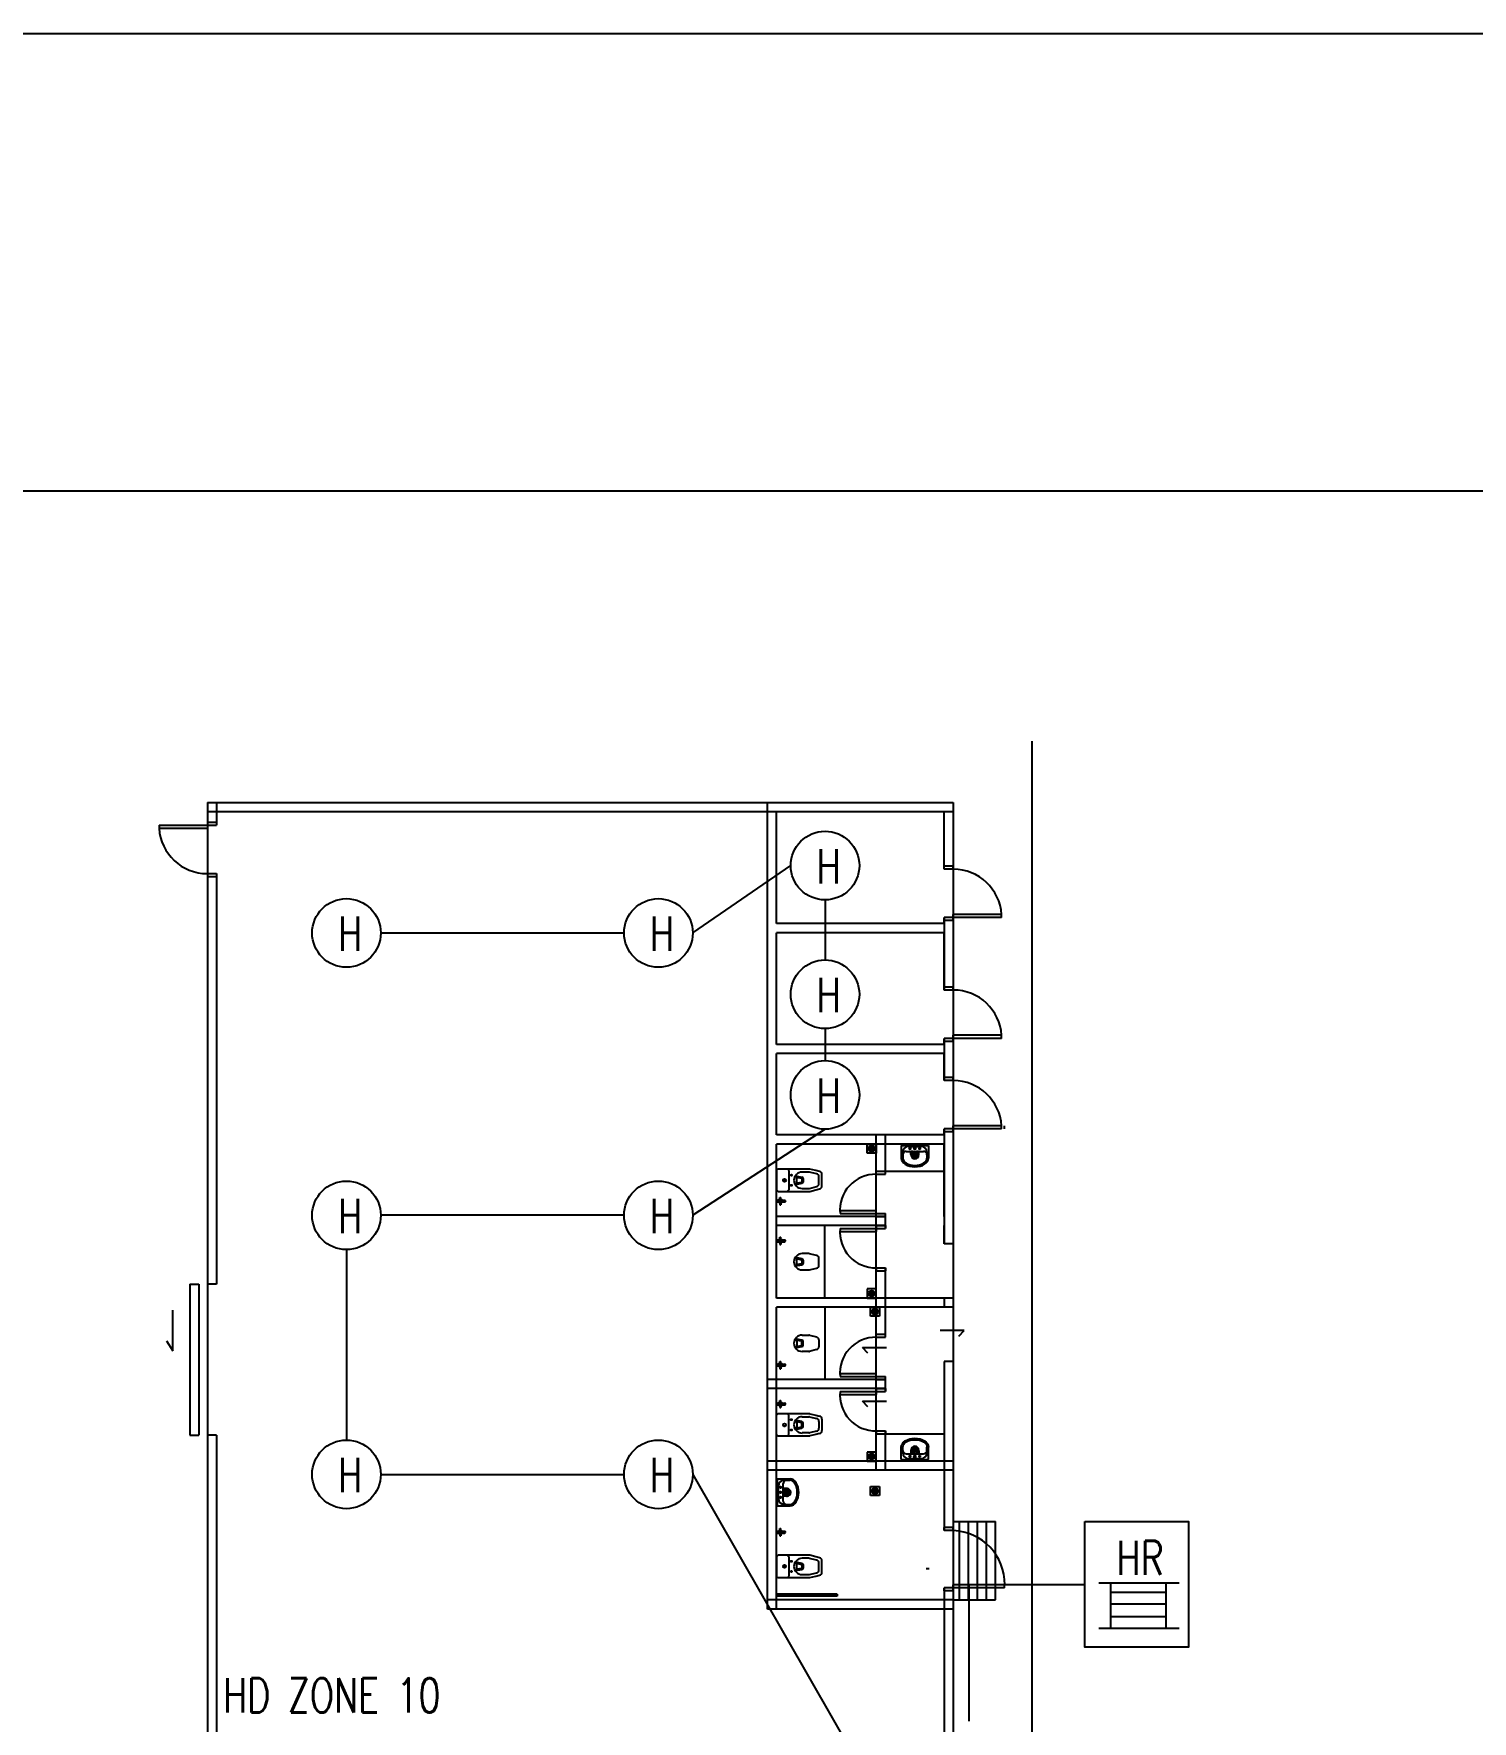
# Model space of a CAD drawing. Extents: x 134044 to 2458691, y -1196082 to 3409924.
# Drawn here: x 135094.8 to 135189.1, y 153447.7 to 153558.3 of the extents above; entities that cross this region are included whole.
import ezdxf

# ---------------------------------------------------------------- set-up
doc = ezdxf.new("R2010")
doc.units = 0
doc.layers.get('0').update_dxf_attribs({"linetype": 'CONTINUOUS'})
for name, color, linetype in [('1', 251, 'CONTINUOUS'), ('CON1', 251, 'CONTINUOUS'), ('DOOR', 251, 'CONTINUOUS'), ('DOOR1', 251, 'CONTINUOUS'), ('DOOR2', 251, 'CONTINUOUS'), ('ESCAPE_LINE', 80, 'CONTINUOUS'), ('F-_DDIM', 251, 'CONTINUOUS'), ('F-OP', 5, 'CONTINUOUS'), ('F_-LINE', 6, 'CONTINUOUS'), ('FAPOINT', 1, 'CONTINUOUS'), ('MIMIC_SIZE', 7, 'CONTINUOUS'), ('SANITARY', 4, 'CONTINUOUS'), ('Z-VIEWPORTS', 7, 'CONTINUOUS')]:
    doc.layers.add(name, color=color, linetype=linetype)
doc.styles.add('PLOT02__REVB$0$NARROW', font='SIMPLEX', dxfattribs={"width": 0.75})

msp = doc.modelspace()

# ---------------------------------------------------------------- linework, layer by layer
at = {"color": 1}
msp.add_lwpolyline([(135163.72, 153460.763), (135170.529, 153460.763), (135170.529, 153452.536), (135163.72, 153452.536)], close=True, dxfattribs=at)
at = {"color": 1, "linetype": 'BYBLOCK'}
for centre in [(135146.691, 153503.784), (135115.316, 153499.363), (135135.765, 153499.363), (135146.691, 153495.344), (135146.691, 153488.746), (135115.316, 153480.848), (135135.765, 153480.848), (135115.316, 153463.862), (135135.765, 153463.862)]:
    msp.add_circle(centre, 2.25, dxfattribs=at)
at = {"layer": '1', "color": 0, "linetype": 'BYBLOCK'}
for p, q in [((135143.519, 153481.842), (135143.641, 153481.842)), ((135143.519, 153481.842), (135143.519, 153481.722)), ((135143.519, 153481.722), (135143.641, 153481.722)), ((135143.73, 153481.912), (135143.73, 153482.019)), ((135143.73, 153482.019), (135143.79, 153482.019)), ((135143.73, 153481.652), (135143.73, 153481.545)), ((135143.73, 153481.545), (135143.79, 153481.545)), ((135143.79, 153481.912), (135143.79, 153482.019)), ((135143.79, 153481.652), (135143.79, 153481.545)), ((135143.879, 153481.842), (135144.051, 153481.842)), ((135143.879, 153481.722), (135144.051, 153481.722)), ((135144.099, 153481.795), (135144.099, 153481.769)), ((135143.519, 153479.233), (135143.641, 153479.233)), ((135143.519, 153479.112), (135143.519, 153479.233)), ((135143.519, 153479.112), (135143.641, 153479.112)), ((135143.73, 153479.302), (135143.73, 153479.409)), ((135143.73, 153479.409), (135143.79, 153479.409)), ((135143.73, 153479.042), (135143.73, 153478.935)), ((135143.73, 153478.935), (135143.79, 153478.935)), ((135143.79, 153479.302), (135143.79, 153479.409)), ((135143.79, 153479.042), (135143.79, 153478.935)), ((135143.879, 153479.233), (135144.051, 153479.233)), ((135143.879, 153479.112), (135144.051, 153479.112)), ((135144.099, 153479.159), (135144.099, 153479.185)), ((135106.196, 153476.332), (135106.196, 153466.432)), ((135103.938, 153471.962), (135103.938, 153474.619)), ((135103.515, 153472.611), (135103.938, 153471.962)), ((135143.73, 153471.158), (135143.73, 153471.265)), ((135143.73, 153471.265), (135143.79, 153471.265)), ((135143.79, 153471.158), (135143.79, 153471.265)), ((135143.519, 153471.088), (135143.641, 153471.088)), ((135143.519, 153470.968), (135143.519, 153471.088)), ((135143.519, 153470.968), (135143.641, 153470.968)), ((135143.73, 153470.898), (135143.73, 153470.791)), ((135143.73, 153470.791), (135143.79, 153470.791)), ((135143.79, 153470.898), (135143.79, 153470.791)), ((135143.879, 153471.088), (135144.051, 153471.088)), ((135143.879, 153470.968), (135144.051, 153470.968)), ((135144.099, 153471.015), (135144.099, 153471.041)), ((135143.519, 153468.535), (135143.641, 153468.535)), ((135143.519, 153468.414), (135143.519, 153468.535)), ((135143.519, 153468.414), (135143.641, 153468.414)), ((135143.73, 153468.604), (135143.73, 153468.711)), ((135143.73, 153468.711), (135143.79, 153468.711)), ((135143.73, 153468.344), (135143.73, 153468.237)), ((135143.73, 153468.237), (135143.79, 153468.237)), ((135143.79, 153468.604), (135143.79, 153468.711)), ((135143.79, 153468.344), (135143.79, 153468.237)), ((135143.879, 153468.535), (135144.051, 153468.535)), ((135143.879, 153468.414), (135144.051, 153468.414)), ((135144.099, 153468.461), (135144.099, 153468.487)), ((135143.519, 153460.129), (135143.641, 153460.129)), ((135143.519, 153460.008), (135143.519, 153460.129)), ((135143.73, 153460.199), (135143.73, 153460.306)), ((135143.73, 153460.306), (135143.79, 153460.306)), ((135143.79, 153460.199), (135143.79, 153460.306)), ((135143.879, 153460.129), (135144.051, 153460.129)), ((135143.519, 153460.008), (135143.641, 153460.008)), ((135143.73, 153459.938), (135143.73, 153459.831)), ((135143.73, 153459.831), (135143.79, 153459.831)), ((135143.79, 153459.938), (135143.79, 153459.831)), ((135143.879, 153460.008), (135144.051, 153460.008)), ((135144.099, 153460.056), (135144.099, 153460.081)), ((135147.479, 153455.995), (135143.519, 153455.995)), ((135147.479, 153455.876), (135143.519, 153455.876)), ((135147.479, 153455.995), (135147.479, 153455.876))]:
    msp.add_line(p, q, dxfattribs=at)
for centre, radius in [((135143.76, 153481.782), 0.134), ((135143.76, 153481.782), 0.0713), ((135143.76, 153479.172), 0.134), ((135143.76, 153479.172), 0.0713), ((135143.76, 153471.028), 0.134), ((135143.76, 153471.028), 0.0713), ((135143.76, 153468.474), 0.134), ((135143.76, 153468.474), 0.0713), ((135143.76, 153460.068), 0.134), ((135143.76, 153460.068), 0.0713)]:
    msp.add_circle(centre, radius, dxfattribs=at)
for centre, start, end in [((135144.051, 153481.795), 0, 90), ((135144.051, 153481.769), 270, 0.00001), ((135144.051, 153479.185), 359.99999, 90), ((135144.051, 153479.159), 270, 0), ((135144.051, 153471.041), 359.99999, 90), ((135144.051, 153471.015), 270, 0), ((135144.051, 153468.487), 359.99999, 90), ((135144.051, 153468.461), 270, 0), ((135144.051, 153460.081), 359.99999, 90), ((135144.051, 153460.056), 270, 0)]:
    msp.add_arc(centre, 0.0475, start, end, dxfattribs=at)
at = {"layer": 'CON1', "color": 0, "linetype": 'BYBLOCK'}
for p, q in [((135142.925, 153455.031), (135142.925, 153507.924)), ((135143.519, 153499.977), (135143.519, 153507.33)), ((135154.508, 153503.541), (135154.508, 153507.33)), ((135154.508, 153499.977), (135143.519, 153499.977)), ((135154.508, 153499.977), (135154.508, 153500.373)), ((135143.519, 153492.057), (135143.519, 153499.383)), ((135154.508, 153499.383), (135143.519, 153499.383)), ((135154.508, 153495.621), (135154.508, 153499.383)), ((135154.508, 153492.057), (135154.508, 153492.453)), ((135154.508, 153492.057), (135143.519, 153492.057)), ((135143.519, 153486.117), (135143.519, 153491.463)), ((135154.508, 153491.463), (135143.519, 153491.463)), ((135154.508, 153489.681), (135154.508, 153491.463)), ((135154.508, 153486.117), (135143.519, 153486.117)), ((135150.053, 153464.139), (135150.053, 153486.117)), ((135150.647, 153483.543), (135150.647, 153486.117)), ((135154.508, 153486.117), (135154.508, 153486.513)), ((135143.519, 153475.425), (135143.519, 153485.523)), ((135154.508, 153485.523), (135143.519, 153485.523)), ((135154.508, 153480.771), (135154.508, 153485.523)), ((135150.647, 153480.771), (135143.519, 153480.771)), ((135150.647, 153480.177), (135143.519, 153480.177)), ((135150.647, 153479.979), (135150.647, 153480.771)), ((135154.508, 153478.989), (135154.508, 153480.177)), ((135155.102, 153478.989), (135154.508, 153478.989)), ((135150.647, 153472.851), (135150.647, 153477.405)), ((135155.102, 153475.425), (135143.519, 153475.425)), ((135155.102, 153474.831), (135143.519, 153474.831)), ((135143.519, 153455.031), (135143.519, 153474.831)), ((135150.647, 153470.079), (135142.925, 153470.079)), ((135150.647, 153469.287), (135150.647, 153470.277)), ((135150.647, 153469.485), (135142.925, 153469.485)), ((135150.647, 153464.139), (135150.647, 153466.713)), ((135155.102, 153464.733), (135142.925, 153464.733)), ((135155.102, 153464.139), (135142.925, 153464.139)), ((135155.102, 153456.219), (135154.508, 153456.219)), ((135155.102, 153456.021), (135155.095, 153456.021)), ((135155.102, 153455.625), (135142.925, 153455.625)), ((135155.102, 153455.031), (135142.925, 153455.031))]:
    msp.add_line(p, q, dxfattribs=at)
at = {"layer": 'DOOR', "color": 0, "linetype": 'BYBLOCK'}
for p, q in [((135106.196, 153506.621), (135106.196, 153506.423)), ((135106.196, 153506.621), (135106.79, 153506.621)), ((135106.79, 153506.621), (135106.79, 153506.423)), ((135106.196, 153506.423), (135106.79, 153506.423)), ((135106.196, 153503.255), (135106.79, 153503.255)), ((135106.196, 153503.255), (135106.196, 153503.057)), ((135106.79, 153503.255), (135106.79, 153503.057)), ((135155.102, 153503.739), (135154.508, 153503.739)), ((135154.508, 153503.541), (135154.508, 153503.739)), ((135155.102, 153503.541), (135154.508, 153503.541)), ((135155.102, 153503.541), (135155.102, 153503.739)), ((135106.196, 153503.057), (135106.79, 153503.057)), ((135154.508, 153500.175), (135154.508, 153500.373)), ((135155.102, 153500.373), (135154.508, 153500.373)), ((135155.102, 153500.175), (135154.508, 153500.175)), ((135155.102, 153500.175), (135155.102, 153500.373)), ((135155.102, 153495.819), (135154.508, 153495.819)), ((135154.508, 153495.621), (135154.508, 153495.819)), ((135155.102, 153495.621), (135154.508, 153495.621)), ((135155.102, 153495.621), (135155.102, 153495.819)), ((135154.508, 153492.255), (135154.508, 153492.453)), ((135155.102, 153492.453), (135154.508, 153492.453)), ((135155.102, 153492.255), (135154.508, 153492.255)), ((135155.102, 153492.255), (135155.102, 153492.453)), ((135155.102, 153489.879), (135154.508, 153489.879)), ((135154.508, 153489.681), (135154.508, 153489.879)), ((135155.102, 153489.681), (135154.508, 153489.681)), ((135155.102, 153489.681), (135155.102, 153489.879)), ((135154.508, 153486.315), (135154.508, 153486.513)), ((135155.102, 153486.513), (135154.508, 153486.513)), ((135155.102, 153486.315), (135154.508, 153486.315)), ((135155.102, 153486.315), (135155.102, 153486.513)), ((135150.053, 153483.741), (135150.647, 153483.741)), ((135150.053, 153483.543), (135150.053, 153483.741)), ((135150.053, 153483.543), (135150.647, 153483.543)), ((135150.647, 153483.543), (135150.647, 153483.741)), ((135150.053, 153480.771), (135150.053, 153480.969)), ((135150.053, 153480.969), (135150.647, 153480.969)), ((135150.053, 153480.771), (135150.647, 153480.771)), ((135150.053, 153480.177), (135150.053, 153479.979)), ((135150.053, 153480.177), (135150.647, 153480.177)), ((135150.647, 153480.771), (135150.647, 153480.969)), ((135150.647, 153480.177), (135150.647, 153479.979)), ((135150.053, 153479.979), (135150.647, 153479.979)), ((135150.053, 153477.405), (135150.647, 153477.405)), ((135150.053, 153477.405), (135150.053, 153477.207)), ((135150.053, 153477.207), (135150.647, 153477.207)), ((135150.647, 153477.405), (135150.647, 153477.207)), ((135150.053, 153473.049), (135150.647, 153473.049)), ((135150.053, 153472.851), (135150.053, 153473.049)), ((135150.053, 153472.851), (135150.647, 153472.851)), ((135150.647, 153472.851), (135150.647, 153473.049)), ((135150.053, 153470.079), (135150.053, 153470.277)), ((135150.053, 153470.277), (135150.647, 153470.277)), ((135150.053, 153470.079), (135150.647, 153470.079)), ((135150.647, 153470.079), (135150.647, 153470.277)), ((135150.053, 153469.485), (135150.053, 153469.287)), ((135150.053, 153469.485), (135150.647, 153469.485)), ((135150.053, 153469.287), (135150.647, 153469.287)), ((135150.647, 153469.485), (135150.647, 153469.287)), ((135150.053, 153466.713), (135150.647, 153466.713)), ((135150.053, 153466.713), (135150.053, 153466.515)), ((135150.053, 153466.515), (135150.647, 153466.515)), ((135150.647, 153466.713), (135150.647, 153466.515)), ((135155.102, 153460.377), (135154.508, 153460.377)), ((135154.508, 153460.179), (135154.508, 153460.377)), ((135155.102, 153460.377), (135154.508, 153460.377)), ((135155.102, 153460.179), (135154.508, 153460.179)), ((135155.102, 153460.179), (135155.102, 153460.377)), ((135154.508, 153456.219), (135154.508, 153456.417)), ((135155.102, 153456.417), (135154.508, 153456.417)), ((135155.102, 153456.219), (135154.508, 153456.219)), ((135155.102, 153456.219), (135155.102, 153456.417))]:
    msp.add_line(p, q, dxfattribs=at)
at = {"layer": 'DOOR1', "color": 0, "linetype": 'BYBLOCK'}
for p, q in [((135103.028, 153506.423), (135106.196, 153506.423)), ((135103.028, 153506.423), (135103.028, 153506.225)), ((135103.028, 153506.225), (135106.196, 153506.225)), ((135106.196, 153506.423), (135106.196, 153506.225)), ((135158.27, 153500.571), (135155.102, 153500.571)), ((135155.102, 153500.373), (135155.102, 153500.571)), ((135158.27, 153500.373), (135155.102, 153500.373)), ((135158.27, 153500.373), (135158.27, 153500.571)), ((135158.27, 153492.651), (135155.102, 153492.651)), ((135155.102, 153492.453), (135155.102, 153492.651)), ((135158.27, 153492.453), (135155.102, 153492.453)), ((135158.27, 153492.453), (135158.27, 153492.651)), ((135158.27, 153486.711), (135155.102, 153486.711)), ((135155.102, 153486.513), (135155.102, 153486.711)), ((135158.27, 153486.513), (135158.27, 153486.711)), ((135158.468, 153486.513), (135158.468, 153486.711)), ((135158.27, 153486.513), (135155.102, 153486.513)), ((135147.666, 153481.167), (135150.053, 153481.167)), ((135150.053, 153480.969), (135150.053, 153481.167)), ((135147.677, 153480.969), (135150.053, 153480.969)), ((135147.666, 153479.781), (135150.053, 153479.781)), ((135147.677, 153479.979), (135150.053, 153479.979)), ((135150.053, 153479.979), (135150.053, 153479.781)), ((135147.666, 153470.475), (135150.053, 153470.475)), ((135147.677, 153470.277), (135150.053, 153470.277)), ((135150.053, 153470.277), (135150.053, 153470.475)), ((135147.666, 153469.089), (135150.053, 153469.089)), ((135147.677, 153469.287), (135150.053, 153469.287)), ((135150.053, 153469.287), (135150.053, 153469.089)), ((135158.468, 153456.615), (135155.102, 153456.615)), ((135155.102, 153456.417), (135155.102, 153456.615)), ((135158.468, 153456.417), (135155.102, 153456.417)), ((135158.468, 153456.417), (135158.468, 153456.615))]:
    msp.add_line(p, q, dxfattribs=at)
at = {"layer": 'DOOR2', "color": 0, "linetype": 'BYBLOCK'}
for p, q in [((135155.102, 153460.773), (135157.874, 153460.773)), ((135155.498, 153455.625), (135155.498, 153460.773)), ((135156.092, 153455.625), (135156.092, 153460.773)), ((135156.686, 153455.625), (135156.686, 153460.773)), ((135157.28, 153455.625), (135157.28, 153460.773)), ((135157.874, 153455.625), (135157.874, 153460.773)), ((135153.518, 153457.662), (135153.32, 153457.662)), ((135155.102, 153455.625), (135157.874, 153455.625))]:
    msp.add_line(p, q, dxfattribs=at)
for centre, radius, start, end in [((135106.196, 153506.423), 3.168, 183.58332, 270), ((135155.102, 153500.373), 3.168, 3.58332, 90), ((135155.102, 153492.453), 3.168, 3.58332, 90), ((135155.102, 153486.513), 3.168, 3.58332, 90), ((135150.009, 153481.201), 2.343, 88.90699, 185.67423), ((135150.009, 153479.747), 2.343, 174.32577, 271.09301), ((135150.009, 153470.509), 2.343, 88.90699, 185.67423), ((135150.009, 153469.055), 2.343, 174.32577, 271.09301), ((135154.954, 153456.667), 3.515, 359.15327, 87.57358)]:
    msp.add_arc(centre, radius, start, end, dxfattribs=at)
at = {"layer": 'ESCAPE_LINE', "color": 0}
msp.add_lwpolyline([(134608.229, 153168.329), (135368.229, 153168.329), (135368.229, 153528.329), (134608.229, 153528.329)], close=True, dxfattribs=at)
at = {"layer": 'F-_DDIM', "color": 0, "linetype": 'BYBLOCK'}
for p, q in [((135155.813, 153473.301), (135154.233, 153473.301)), ((135155.465, 153472.933), (135155.813, 153473.301)), ((135149.497, 153471.816), (135149.149, 153472.185)), ((135149.149, 153472.185), (135150.729, 153472.185)), ((135149.497, 153468.284), (135149.149, 153468.652)), ((135149.149, 153468.652), (135150.729, 153468.652))]:
    msp.add_line(p, q, dxfattribs=at)
at = {"layer": 'F-OP', "color": 0, "linetype": 'BYBLOCK'}
for p, q in [((135160.25, 153511.942), (135160.25, 153382.152)), ((135150.647, 153483.741), (135154.508, 153483.741)), ((135146.687, 153475.425), (135146.687, 153480.177)), ((135105.042, 153476.332), (135105.636, 153476.332)), ((135105.042, 153476.332), (135105.042, 153466.432)), ((135105.636, 153476.332), (135105.636, 153466.432)), ((135146.687, 153474.831), (135146.687, 153470.079)), ((135105.042, 153466.432), (135105.636, 153466.432)), ((135150.647, 153466.515), (135154.508, 153466.515))]:
    msp.add_line(p, q, dxfattribs=at)
at = {"layer": 'F_-LINE', "color": 0, "linetype": 'BYBLOCK'}
for p, q in [((135106.196, 153507.924), (135106.196, 153476.332)), ((135106.196, 153507.924), (135155.102, 153507.924)), ((135106.79, 153507.924), (135106.79, 153506.423)), ((135155.102, 153507.924), (135155.102, 153429.335)), ((135106.196, 153507.33), (135155.102, 153507.33)), ((135106.79, 153503.255), (135106.79, 153476.332)), ((135154.508, 153500.373), (135154.508, 153495.621)), ((135154.508, 153492.453), (135154.508, 153489.681)), ((135154.508, 153486.513), (135154.508, 153478.989)), ((135106.79, 153476.332), (135106.196, 153476.332)), ((135154.508, 153475.425), (135154.508, 153474.831)), ((135155.102, 153471.267), (135154.508, 153471.267)), ((135154.508, 153471.267), (135154.508, 153460.179)), ((135106.196, 153466.49), (135106.196, 153429.393)), ((135106.79, 153466.432), (135106.196, 153466.432)), ((135106.79, 153466.432), (135106.79, 153439.509)), ((135154.508, 153456.417), (135154.508, 153439.707))]:
    msp.add_line(p, q, dxfattribs=at)
at = {"layer": 'FAPOINT', "color": 1, "linetype": 'BYBLOCK'}
for p, q in [((135164.648, 153456.742, 16734.629), (135169.907, 153456.742, 16734.629)), ((135165.431, 153453.771, 16734.629), (135165.431, 153456.742, 16734.629)), ((135165.431, 153456.132, 16734.629), (135169.056, 153456.132, 16734.629)), ((135169.056, 153453.771, 16734.629), (135169.056, 153456.742, 16734.629)), ((135165.431, 153455.366, 16734.629), (135169.056, 153455.366, 16734.629)), ((135164.648, 153453.771, 16734.629), (135169.907, 153453.771, 16734.629)), ((135165.431, 153454.538, 16734.629), (135169.056, 153454.538, 16734.629))]:
    msp.add_line(p, q, dxfattribs=at)
at = {"layer": 'MIMIC_SIZE', "color": 1}
for p, q in [((135138.015, 153499.363), (135144.441, 153503.784)), ((135146.691, 153501.534), (135146.691, 153497.594)), ((135117.566, 153499.363), (135133.515, 153499.363)), ((135146.691, 153493.094), (135146.691, 153490.996)), ((135146.691, 153486.496), (135138.015, 153480.848)), ((135133.515, 153480.848), (135117.566, 153480.848)), ((135115.316, 153478.598), (135115.316, 153466.112)), ((135117.566, 153463.862), (135133.515, 153463.862)), ((135138.015, 153463.862), (135149.571, 153443.705)), ((135156.151, 153447.672), (135156.151, 153456.649)), ((135156.151, 153456.649), (135163.72, 153456.649))]:
    msp.add_line(p, q, dxfattribs=at)
at = {"layer": 'SANITARY', "color": 0, "linetype": 'BYBLOCK'}
for p, q in [((135149.459, 153484.929), (135149.459, 153485.523)), ((135149.459, 153485.523), (135150.053, 153485.523)), ((135150.053, 153484.929), (135149.459, 153484.929)), ((135149.614, 153485.32), (135149.614, 153485.226)), ((135149.614, 153485.133), (135149.614, 153485.226)), ((135149.645, 153485.32), (135149.645, 153485.226)), ((135149.645, 153485.133), (135149.645, 153485.226)), ((135149.677, 153485.371), (135149.677, 153485.226)), ((135149.677, 153485.081), (135149.677, 153485.226)), ((135149.709, 153485.371), (135149.709, 153485.226)), ((135149.709, 153485.081), (135149.709, 153485.226)), ((135149.74, 153485.384), (135149.74, 153485.226)), ((135149.74, 153485.069), (135149.74, 153485.226)), ((135149.772, 153485.384), (135149.772, 153485.226)), ((135149.772, 153485.069), (135149.772, 153485.226)), ((135149.804, 153485.371), (135149.804, 153485.226)), ((135149.804, 153485.081), (135149.804, 153485.226)), ((135149.836, 153485.371), (135149.836, 153485.226)), ((135149.836, 153485.081), (135149.836, 153485.226)), ((135149.867, 153485.32), (135149.867, 153485.226)), ((135149.867, 153485.133), (135149.867, 153485.226)), ((135149.899, 153485.32), (135149.899, 153485.226)), ((135149.899, 153485.133), (135149.899, 153485.226)), ((135150.053, 153485.523), (135150.053, 153484.929)), ((135151.693, 153485.424), (135153.467, 153485.424)), ((135151.693, 153485.424), (135151.693, 153484.6)), ((135151.788, 153484.981), (135151.788, 153484.6)), ((135152.01, 153485.044), (135153.15, 153485.044)), ((135152.168, 153485.361), (135152.992, 153485.361)), ((135152.324, 153484.841), (135152.324, 153485.028)), ((135152.466, 153485.028), (135152.332, 153485.028)), ((135152.332, 153484.802), (135152.332, 153485.028)), ((135152.422, 153484.802), (135152.422, 153485.028)), ((135152.453, 153484.802), (135152.453, 153485.028)), ((135152.466, 153484.873), (135152.466, 153485.028)), ((135152.694, 153484.873), (135152.694, 153485.028)), ((135152.829, 153485.028), (135152.694, 153485.028)), ((135152.707, 153484.802), (135152.707, 153485.028)), ((135152.739, 153484.802), (135152.739, 153485.028)), ((135152.829, 153484.802), (135152.829, 153485.028)), ((135152.829, 153485.028), (135152.837, 153485.028)), ((135152.837, 153484.841), (135152.837, 153485.028)), ((135153.372, 153484.981), (135153.372, 153484.6)), ((135153.467, 153485.424), (135153.467, 153484.6)), ((135143.519, 153483.781), (135143.519, 153482.514)), ((135145.666, 153483.88), (135143.618, 153483.88)), ((135144.311, 153483.781), (135144.311, 153482.514)), ((135144.542, 153483.484), (135144.423, 153483.484)), ((135144.483, 153483.543), (135144.483, 153483.424)), ((135144.852, 153483.322), (135144.712, 153483.39)), ((135144.712, 153483.39), (135145.157, 153483.303)), ((135144.744, 153483.444), (135145.168, 153483.361)), ((135144.79, 153483.354), (135145.153, 153483.283)), ((135145.63, 153483.682), (135145.189, 153483.682)), ((135146.14, 153483.563), (135145.677, 153483.676)), ((135146.083, 153483.781), (135145.689, 153483.877)), ((135146.338, 153483.719), (135146.083, 153483.781)), ((135146.291, 153482.924), (135146.291, 153483.371)), ((135146.489, 153482.768), (135146.489, 153483.526)), ((135143.618, 153482.415), (135145.666, 153482.415)), ((135144.542, 153482.811), (135144.423, 153482.811)), ((135144.483, 153482.751), (135144.483, 153482.87)), ((135144.654, 153483.147), (135144.654, 153483.147)), ((135145.157, 153482.992), (135144.712, 153482.904)), ((135144.712, 153482.904), (135144.852, 153482.972)), ((135145.168, 153482.933), (135144.744, 153482.85)), ((135145.153, 153483.011), (135144.782, 153482.938)), ((135144.852, 153482.972), (135144.852, 153483.322)), ((135145.164, 153483.276), (135145.226, 153483.327)), ((135145.164, 153483.018), (135145.226, 153482.968)), ((135145.169, 153483.264), (135145.169, 153483.031)), ((135145.189, 153483.264), (135145.189, 153483.031)), ((135145.189, 153482.613), (135145.63, 153482.613)), ((135145.248, 153483.264), (135145.248, 153483.031)), ((135145.677, 153482.618), (135146.14, 153482.731)), ((135145.689, 153482.417), (135146.083, 153482.514)), ((135146.083, 153482.514), (135146.338, 153482.576)), ((135144.852, 153477.976), (135144.712, 153478.044)), ((135144.712, 153478.044), (135145.157, 153477.957)), ((135144.744, 153478.098), (135145.168, 153478.015)), ((135144.79, 153478.008), (135145.153, 153477.937)), ((135144.852, 153477.626), (135144.852, 153477.976)), ((135145.164, 153477.93), (135145.226, 153477.981)), ((135145.169, 153477.918), (135145.169, 153477.685)), ((135145.63, 153478.336), (135145.189, 153478.336)), ((135145.189, 153477.918), (135145.189, 153477.685)), ((135145.248, 153477.918), (135145.248, 153477.685)), ((135146.14, 153478.217), (135145.677, 153478.33)), ((135146.291, 153477.578), (135146.291, 153478.025)), ((135144.654, 153477.801), (135144.654, 153477.801)), ((135145.157, 153477.646), (135144.712, 153477.558)), ((135144.712, 153477.558), (135144.852, 153477.626)), ((135145.168, 153477.587), (135144.744, 153477.504)), ((135145.153, 153477.665), (135144.782, 153477.592)), ((135145.164, 153477.672), (135145.226, 153477.622)), ((135145.189, 153477.267), (135145.63, 153477.267)), ((135145.677, 153477.272), (135146.14, 153477.385)), ((135149.459, 153476.019), (135149.459, 153475.425)), ((135150.053, 153476.019), (135149.459, 153476.019)), ((135149.614, 153475.816), (135149.614, 153475.722)), ((135149.614, 153475.629), (135149.614, 153475.722)), ((135149.645, 153475.816), (135149.645, 153475.722)), ((135149.645, 153475.629), (135149.645, 153475.722)), ((135149.677, 153475.867), (135149.677, 153475.722)), ((135149.677, 153475.577), (135149.677, 153475.722)), ((135149.709, 153475.867), (135149.709, 153475.722)), ((135149.709, 153475.577), (135149.709, 153475.722)), ((135149.74, 153475.88), (135149.74, 153475.722)), ((135149.74, 153475.565), (135149.74, 153475.722)), ((135149.772, 153475.88), (135149.772, 153475.722)), ((135149.772, 153475.565), (135149.772, 153475.722)), ((135149.804, 153475.867), (135149.804, 153475.722)), ((135149.804, 153475.577), (135149.804, 153475.722)), ((135149.836, 153475.867), (135149.836, 153475.722)), ((135149.836, 153475.577), (135149.836, 153475.722)), ((135149.867, 153475.816), (135149.867, 153475.722)), ((135149.867, 153475.629), (135149.867, 153475.722)), ((135149.899, 153475.816), (135149.899, 153475.722)), ((135149.899, 153475.629), (135149.899, 153475.722)), ((135150.053, 153475.425), (135150.053, 153476.019)), ((135149.459, 153475.425), (135150.053, 153475.425)), ((135149.672, 153474.237), (135149.672, 153474.831)), ((135149.672, 153474.831), (135150.266, 153474.831)), ((135149.826, 153474.628), (135149.826, 153474.534)), ((135149.826, 153474.441), (135149.826, 153474.534)), ((135149.858, 153474.628), (135149.858, 153474.534)), ((135149.858, 153474.441), (135149.858, 153474.534)), ((135149.89, 153474.679), (135149.89, 153474.534)), ((135149.89, 153474.389), (135149.89, 153474.534)), ((135149.921, 153474.679), (135149.921, 153474.534)), ((135149.921, 153474.389), (135149.921, 153474.534)), ((135149.953, 153474.692), (135149.953, 153474.534)), ((135149.953, 153474.377), (135149.953, 153474.534)), ((135149.985, 153474.692), (135149.985, 153474.534)), ((135149.985, 153474.377), (135149.985, 153474.534)), ((135150.016, 153474.679), (135150.016, 153474.534)), ((135150.016, 153474.389), (135150.016, 153474.534)), ((135150.048, 153474.679), (135150.048, 153474.534)), ((135150.048, 153474.389), (135150.048, 153474.534)), ((135150.08, 153474.628), (135150.08, 153474.534)), ((135150.08, 153474.441), (135150.08, 153474.534)), ((135150.111, 153474.628), (135150.111, 153474.534)), ((135150.111, 153474.441), (135150.111, 153474.534)), ((135150.266, 153474.831), (135150.266, 153474.237)), ((135150.266, 153474.237), (135149.672, 153474.237)), ((135144.654, 153472.455), (135144.654, 153472.455)), ((135144.712, 153472.698), (135144.852, 153472.63)), ((135145.157, 153472.611), (135144.712, 153472.698)), ((135144.712, 153472.212), (135145.157, 153472.3)), ((135144.852, 153472.28), (135144.712, 153472.212)), ((135145.168, 153472.669), (135144.744, 153472.752)), ((135145.153, 153472.591), (135144.782, 153472.664)), ((135144.79, 153472.248), (135145.153, 153472.319)), ((135144.852, 153472.63), (135144.852, 153472.28)), ((135145.164, 153472.584), (135145.226, 153472.635)), ((135145.164, 153472.326), (135145.226, 153472.276)), ((135145.169, 153472.339), (135145.169, 153472.572)), ((135145.189, 153472.99), (135145.63, 153472.99)), ((135145.189, 153472.339), (135145.189, 153472.572)), ((135145.248, 153472.339), (135145.248, 153472.572)), ((135145.677, 153472.984), (135146.14, 153472.871)), ((135146.291, 153472.679), (135146.291, 153472.232)), ((135144.744, 153472.158), (135145.168, 153472.241)), ((135145.63, 153471.921), (135145.189, 153471.921)), ((135146.14, 153472.039), (135145.677, 153471.926)), ((135143.519, 153466.476), (135143.519, 153467.743)), ((135143.618, 153467.842), (135145.666, 153467.842)), ((135144.311, 153466.476), (135144.311, 153467.743)), ((135144.542, 153467.446), (135144.423, 153467.446)), ((135144.542, 153466.773), (135144.423, 153466.773)), ((135144.483, 153467.505), (135144.483, 153467.386)), ((135144.483, 153466.713), (135144.483, 153466.832)), ((135144.654, 153467.109), (135144.654, 153467.109)), ((135144.712, 153467.352), (135144.852, 153467.284)), ((135145.157, 153467.265), (135144.712, 153467.352)), ((135144.712, 153466.866), (135145.157, 153466.954)), ((135144.852, 153466.934), (135144.712, 153466.866)), ((135145.168, 153467.323), (135144.744, 153467.406)), ((135144.744, 153466.812), (135145.168, 153466.895)), ((135145.153, 153467.245), (135144.782, 153467.318)), ((135144.79, 153466.902), (135145.153, 153466.973)), ((135144.852, 153467.284), (135144.852, 153466.934)), ((135145.164, 153467.238), (135145.226, 153467.289)), ((135145.164, 153466.98), (135145.226, 153466.93)), ((135145.169, 153466.993), (135145.169, 153467.226)), ((135145.189, 153467.644), (135145.63, 153467.644)), ((135145.189, 153466.993), (135145.189, 153467.226)), ((135145.248, 153466.993), (135145.248, 153467.226)), ((135145.677, 153467.638), (135146.14, 153467.525)), ((135145.689, 153467.839), (135146.083, 153467.743)), ((135146.083, 153467.743), (135146.338, 153467.681)), ((135146.291, 153467.333), (135146.291, 153466.886)), ((135146.489, 153467.488), (135146.489, 153466.73)), ((135145.666, 153466.377), (135143.618, 153466.377)), ((135145.63, 153466.575), (135145.189, 153466.575)), ((135146.14, 153466.693), (135145.677, 153466.58)), ((135146.083, 153466.476), (135145.689, 153466.379)), ((135146.338, 153466.538), (135146.083, 153466.476)), ((135151.693, 153464.832), (135151.693, 153465.656)), ((135151.788, 153465.276), (135151.788, 153465.656)), ((135153.372, 153465.276), (135153.372, 153465.656)), ((135153.467, 153464.832), (135153.467, 153465.656)), ((135149.459, 153465.327), (135149.459, 153464.733)), ((135150.053, 153465.327), (135149.459, 153465.327)), ((135149.459, 153464.733), (135150.053, 153464.733)), ((135149.614, 153465.124), (135149.614, 153465.03)), ((135149.614, 153464.937), (135149.614, 153465.03)), ((135149.645, 153465.124), (135149.645, 153465.03)), ((135149.645, 153464.937), (135149.645, 153465.03)), ((135149.677, 153465.175), (135149.677, 153465.03)), ((135149.677, 153464.885), (135149.677, 153465.03)), ((135149.709, 153465.175), (135149.709, 153465.03)), ((135149.709, 153464.885), (135149.709, 153465.03)), ((135149.74, 153465.188), (135149.74, 153465.03)), ((135149.74, 153464.873), (135149.74, 153465.03)), ((135149.772, 153465.188), (135149.772, 153465.03)), ((135149.772, 153464.873), (135149.772, 153465.03)), ((135149.804, 153465.175), (135149.804, 153465.03)), ((135149.804, 153464.885), (135149.804, 153465.03)), ((135149.836, 153465.175), (135149.836, 153465.03)), ((135149.836, 153464.885), (135149.836, 153465.03)), ((135149.867, 153465.124), (135149.867, 153465.03)), ((135149.867, 153464.937), (135149.867, 153465.03)), ((135149.899, 153465.124), (135149.899, 153465.03)), ((135149.899, 153464.937), (135149.899, 153465.03)), ((135150.053, 153464.733), (135150.053, 153465.327)), ((135151.693, 153464.832), (135153.467, 153464.832)), ((135152.01, 153465.212), (135153.15, 153465.212)), ((135152.168, 153464.895), (135152.992, 153464.895)), ((135152.324, 153465.415), (135152.324, 153465.228)), ((135152.332, 153465.455), (135152.332, 153465.228)), ((135152.466, 153465.228), (135152.332, 153465.228)), ((135152.422, 153465.455), (135152.422, 153465.228)), ((135152.453, 153465.455), (135152.453, 153465.228)), ((135152.466, 153465.383), (135152.466, 153465.228)), ((135152.694, 153465.383), (135152.694, 153465.228)), ((135152.829, 153465.228), (135152.694, 153465.228)), ((135152.707, 153465.455), (135152.707, 153465.228)), ((135152.739, 153465.455), (135152.739, 153465.228)), ((135152.829, 153465.455), (135152.829, 153465.228)), ((135152.829, 153465.228), (135152.837, 153465.228)), ((135152.837, 153465.415), (135152.837, 153465.228)), ((135143.572, 153461.795), (135143.572, 153463.569)), ((135143.572, 153463.569), (135144.395, 153463.569)), ((135144.015, 153463.474), (135144.395, 153463.474)), ((135143.635, 153462.27), (135143.635, 153463.094)), ((135143.952, 153462.112), (135143.952, 153463.252)), ((135144.155, 153462.938), (135143.968, 153462.938)), ((135143.968, 153462.93), (135143.968, 153462.938)), ((135144.194, 153462.93), (135143.968, 153462.93)), ((135143.968, 153462.93), (135143.968, 153462.796)), ((135144.194, 153462.84), (135143.968, 153462.84)), ((135144.194, 153462.808), (135143.968, 153462.808)), ((135144.123, 153462.796), (135143.968, 153462.796)), ((135143.968, 153462.568), (135143.968, 153462.433)), ((135144.123, 153462.568), (135143.968, 153462.568)), ((135144.194, 153462.555), (135143.968, 153462.555)), ((135144.194, 153462.523), (135143.968, 153462.523)), ((135144.194, 153462.433), (135143.968, 153462.433)), ((135144.155, 153462.425), (135143.968, 153462.425)), ((135149.672, 153462.469), (135149.672, 153463.063)), ((135149.672, 153463.063), (135150.266, 153463.063)), ((135150.266, 153462.469), (135149.672, 153462.469)), ((135149.826, 153462.86), (135149.826, 153462.766)), ((135149.826, 153462.673), (135149.826, 153462.766)), ((135149.858, 153462.86), (135149.858, 153462.766)), ((135149.858, 153462.673), (135149.858, 153462.766)), ((135149.89, 153462.911), (135149.89, 153462.766)), ((135149.89, 153462.622), (135149.89, 153462.766)), ((135149.921, 153462.911), (135149.921, 153462.766)), ((135149.921, 153462.622), (135149.921, 153462.766)), ((135149.953, 153462.924), (135149.953, 153462.766)), ((135149.953, 153462.609), (135149.953, 153462.766)), ((135149.985, 153462.924), (135149.985, 153462.766)), ((135149.985, 153462.609), (135149.985, 153462.766)), ((135150.016, 153462.911), (135150.016, 153462.766)), ((135150.016, 153462.622), (135150.016, 153462.766)), ((135150.048, 153462.911), (135150.048, 153462.766)), ((135150.048, 153462.622), (135150.048, 153462.766)), ((135150.08, 153462.86), (135150.08, 153462.766)), ((135150.08, 153462.673), (135150.08, 153462.766)), ((135150.111, 153462.86), (135150.111, 153462.766)), ((135150.111, 153462.673), (135150.111, 153462.766)), ((135150.266, 153463.063), (135150.266, 153462.469)), ((135143.572, 153461.795), (135144.395, 153461.795)), ((135144.015, 153461.89), (135144.395, 153461.89)), ((135143.519, 153458.458), (135143.519, 153457.191)), ((135145.666, 153458.557), (135143.618, 153458.557)), ((135144.311, 153458.458), (135144.311, 153457.191)), ((135144.542, 153458.161), (135144.423, 153458.161)), ((135144.483, 153458.22), (135144.483, 153458.101)), ((135144.852, 153457.999), (135144.712, 153458.067)), ((135144.712, 153458.067), (135145.157, 153457.98)), ((135144.744, 153458.121), (135145.168, 153458.038)), ((135144.79, 153458.032), (135145.153, 153457.96)), ((135144.852, 153457.649), (135144.852, 153457.999)), ((135145.164, 153457.953), (135145.226, 153458.004)), ((135145.169, 153457.941), (135145.169, 153457.708)), ((135145.63, 153458.359), (135145.189, 153458.359)), ((135145.189, 153457.941), (135145.189, 153457.708)), ((135145.248, 153457.941), (135145.248, 153457.708)), ((135146.14, 153458.24), (135145.677, 153458.353)), ((135146.083, 153458.458), (135145.689, 153458.554)), ((135146.338, 153458.396), (135146.083, 153458.458)), ((135146.291, 153457.601), (135146.291, 153458.048)), ((135146.489, 153457.445), (135146.489, 153458.203)), ((135143.618, 153457.092), (135145.666, 153457.092)), ((135144.542, 153457.488), (135144.423, 153457.488)), ((135144.483, 153457.428), (135144.483, 153457.547)), ((135144.654, 153457.824), (135144.654, 153457.824)), ((135145.157, 153457.669), (135144.712, 153457.582)), ((135144.712, 153457.582), (135144.852, 153457.649)), ((135145.168, 153457.611), (135144.744, 153457.527)), ((135145.153, 153457.688), (135144.782, 153457.615)), ((135145.164, 153457.695), (135145.226, 153457.645)), ((135145.189, 153457.29), (135145.63, 153457.29)), ((135145.677, 153457.295), (135146.14, 153457.408)), ((135145.689, 153457.094), (135146.083, 153457.191)), ((135146.083, 153457.191), (135146.338, 153457.253))]:
    msp.add_line(p, q, dxfattribs=at)
for points in [[(135151.693, 153484.6), (135151.71, 153484.489), (135151.761, 153484.382), (135151.843, 153484.284), (135151.953, 153484.197), (135152.087, 153484.126), (135152.241, 153484.074), (135152.407, 153484.041), (135152.58, 153484.03), (135152.753, 153484.041), (135152.92, 153484.074), (135153.073, 153484.126), (135153.207, 153484.197), (135153.318, 153484.284), (135153.4, 153484.382), (135153.45, 153484.489), (135153.467, 153484.6)], [(135151.788, 153484.6), (135151.803, 153484.508), (135151.848, 153484.419), (135151.922, 153484.336), (135152.02, 153484.264), (135152.14, 153484.205), (135152.277, 153484.161), (135152.426, 153484.134), (135152.58, 153484.125), (135152.735, 153484.134), (135152.883, 153484.161), (135153.02, 153484.205), (135153.14, 153484.264), (135153.239, 153484.336), (135153.312, 153484.419), (135153.357, 153484.508), (135153.372, 153484.6)], [(135151.693, 153465.656), (135151.71, 153465.767), (135151.761, 153465.874), (135151.843, 153465.973), (135151.953, 153466.059), (135152.087, 153466.13), (135152.241, 153466.183), (135152.407, 153466.215), (135152.58, 153466.226), (135152.753, 153466.215), (135152.92, 153466.183), (135153.073, 153466.13), (135153.207, 153466.059), (135153.318, 153465.973), (135153.4, 153465.874), (135153.45, 153465.767), (135153.467, 153465.656)], [(135151.788, 153465.656), (135151.803, 153465.749), (135151.848, 153465.838), (135151.922, 153465.92), (135152.02, 153465.992), (135152.14, 153466.051), (135152.277, 153466.095), (135152.426, 153466.122), (135152.58, 153466.131), (135152.735, 153466.122), (135152.883, 153466.095), (135153.02, 153466.051), (135153.14, 153465.992), (135153.239, 153465.92), (135153.312, 153465.838), (135153.357, 153465.749), (135153.372, 153465.656)], [(135144.395, 153461.795), (135144.507, 153461.812), (135144.614, 153461.862), (135144.712, 153461.944), (135144.799, 153462.055), (135144.87, 153462.189), (135144.922, 153462.342), (135144.955, 153462.509), (135144.966, 153462.682), (135144.955, 153462.855), (135144.922, 153463.021), (135144.87, 153463.175), (135144.799, 153463.309), (135144.712, 153463.419), (135144.614, 153463.501), (135144.507, 153463.552), (135144.395, 153463.569)], [(135144.395, 153461.89), (135144.488, 153461.905), (135144.577, 153461.95), (135144.66, 153462.023), (135144.732, 153462.122), (135144.791, 153462.242), (135144.835, 153462.379), (135144.862, 153462.527), (135144.871, 153462.682), (135144.862, 153462.836), (135144.835, 153462.985), (135144.791, 153463.122), (135144.732, 153463.242), (135144.66, 153463.34), (135144.577, 153463.413), (135144.488, 153463.459), (135144.395, 153463.474)]]:
    msp.add_lwpolyline(points, dxfattribs=at)
for centre, radius in [((135149.756, 153485.226), 0.198), ((135152.257, 153485.218), 0.0507), ((135152.58, 153484.822), 0.111), ((135152.58, 153484.822), 0.0729), ((135152.58, 153485.218), 0.057), ((135152.58, 153485.218), 0.0111), ((135152.903, 153485.218), 0.0507), ((135144.483, 153483.484), 0.0396), ((135144.035, 153483.147), 0.099), ((135144.035, 153483.147), 0.0792), ((135144.483, 153482.811), 0.0396), ((135149.756, 153475.722), 0.198), ((135149.969, 153474.534), 0.198), ((135144.035, 153467.109), 0.099), ((135144.035, 153467.109), 0.0792), ((135144.483, 153467.446), 0.0396), ((135144.483, 153466.773), 0.0396), ((135149.756, 153465.03), 0.198), ((135152.257, 153465.038), 0.0507), ((135152.58, 153465.434), 0.111), ((135152.58, 153465.434), 0.0729), ((135152.58, 153465.038), 0.057), ((135152.58, 153465.038), 0.0111), ((135152.903, 153465.038), 0.0507), ((135143.778, 153462.682), 0.057), ((135143.778, 153463.005), 0.0507), ((135143.778, 153462.359), 0.0507), ((135143.778, 153462.682), 0.0111), ((135144.174, 153462.682), 0.111), ((135144.174, 153462.682), 0.0729), ((135149.969, 153462.766), 0.198), ((135144.035, 153457.824), 0.099), ((135144.035, 153457.824), 0.0792), ((135144.483, 153458.161), 0.0396), ((135144.483, 153457.488), 0.0396)]:
    msp.add_circle(centre, radius, dxfattribs=at)
for centre, radius, start, end in [((135149.63, 153485.32), 0.0158, 0, 180), ((135149.63, 153485.133), 0.0158, 180, 0), ((135149.693, 153485.371), 0.0158, 0, 180), ((135149.693, 153485.081), 0.0158, 180, 0), ((135149.756, 153485.384), 0.0158, 0, 180), ((135149.756, 153485.069), 0.0158, 180, 0), ((135149.82, 153485.371), 0.0158, 0, 180), ((135149.82, 153485.081), 0.0158, 180, 0), ((135149.883, 153485.32), 0.0158, 0, 180), ((135149.883, 153485.133), 0.0158, 180, 0), ((135152.168, 153484.981), 0.38, 90, 180), ((135152.01, 153484.822), 0.222, 90, 180), ((135152.58, 153484.841), 0.257, 180, 195.90684), ((135152.58, 153484.802), 0.249, 180, 0), ((135152.58, 153484.841), 0.257, 195.90684, 344.09316), ((135152.58, 153484.802), 0.158, 180, 0), ((135152.58, 153484.802), 0.127, 180, 0), ((135152.58, 153484.873), 0.114, 180, 0), ((135152.58, 153484.841), 0.257, 344.09316, 0), ((135152.992, 153484.981), 0.38, 0, 90), ((135153.15, 153484.822), 0.222, 0, 90), ((135143.618, 153483.781), 0.099, 90, 180), ((135144.212, 153483.781), 0.099, 0, 90), ((135145.189, 153483.147), 0.535, 90, 180), ((135145.149, 153483.264), 0.099, 0, 78.88981), ((135145.63, 153483.484), 0.198, 76.29304, 90), ((135145.666, 153483.781), 0.099, 76.29304, 90), ((135146.093, 153483.371), 0.198, 0, 76.29304), ((135146.291, 153483.526), 0.198, 0, 76.29304), ((135143.618, 153482.514), 0.099, 180, 270), ((135144.212, 153482.514), 0.099, 270, 0), ((135145.189, 153483.147), 0.535, 180, 270), ((135145.149, 153483.264), 0.0198, 0, 78.88981), ((135145.149, 153483.031), 0.0198, 281.11019, 0), ((135145.149, 153483.264), 0.0396, 0, 78.88981), ((135145.149, 153483.031), 0.0396, 281.11019, 0), ((135145.149, 153483.031), 0.099, 281.11019, 0), ((135145.63, 153482.811), 0.198, 270, 283.70696), ((135145.666, 153482.514), 0.099, 270, 283.70696), ((135146.093, 153482.924), 0.198, 283.70696, 0), ((135146.291, 153482.768), 0.198, 283.70696, 0), ((135145.189, 153477.801), 0.535, 90, 270), ((135145.149, 153477.918), 0.0198, 360, 78.88981), ((135145.149, 153477.918), 0.0396, 360, 78.88981), ((135145.149, 153477.918), 0.099, 0, 78.88981), ((135145.63, 153478.138), 0.198, 76.29304, 90), ((135146.093, 153478.025), 0.198, 0, 76.29304), ((135145.149, 153477.685), 0.0198, 281.11019, 0), ((135145.149, 153477.685), 0.0396, 281.11019, 0), ((135145.149, 153477.685), 0.099, 281.11019, 0), ((135145.63, 153477.465), 0.198, 270, 283.70696), ((135146.093, 153477.578), 0.198, 283.70696, 0), ((135149.63, 153475.816), 0.0158, 0, 180), ((135149.63, 153475.629), 0.0158, 180, 0), ((135149.693, 153475.867), 0.0158, 0, 180), ((135149.756, 153475.88), 0.0158, 0, 180), ((135149.82, 153475.867), 0.0158, 0, 180), ((135149.883, 153475.816), 0.0158, 0, 180), ((135149.883, 153475.629), 0.0158, 180, 0), ((135149.693, 153475.577), 0.0158, 180, 0), ((135149.756, 153475.565), 0.0158, 180, 0), ((135149.82, 153475.577), 0.0158, 180, 0), ((135149.842, 153474.628), 0.0158, 0, 180), ((135149.905, 153474.679), 0.0158, 0, 180), ((135149.969, 153474.692), 0.0158, 0, 180), ((135150.032, 153474.679), 0.0158, 0, 180), ((135150.096, 153474.628), 0.0158, 0, 180), ((135149.842, 153474.441), 0.0158, 180, 0), ((135149.905, 153474.389), 0.0158, 180, 0), ((135149.969, 153474.377), 0.0158, 180, 0), ((135150.032, 153474.389), 0.0158, 180, 0), ((135150.096, 153474.441), 0.0158, 180, 0), ((135145.189, 153472.455), 0.535, 90, 270), ((135145.149, 153472.572), 0.0198, 360, 78.88981), ((135145.149, 153472.339), 0.0198, 281.11019, 0), ((135145.149, 153472.572), 0.0396, 360, 78.88981), ((135145.149, 153472.339), 0.0396, 281.11019, 0), ((135145.149, 153472.572), 0.099, 0, 78.88981), ((135145.149, 153472.339), 0.099, 281.11019, 360), ((135145.63, 153472.792), 0.198, 76.29304, 90), ((135146.093, 153472.679), 0.198, 0, 76.29304), ((135145.63, 153472.119), 0.198, 270, 283.70696), ((135146.093, 153472.232), 0.198, 283.70696, 0), ((135143.618, 153467.743), 0.099, 90, 180), ((135144.212, 153467.743), 0.099, 0, 90), ((135145.189, 153467.109), 0.535, 90, 180), ((135145.189, 153467.109), 0.535, 180, 270), ((135145.149, 153467.226), 0.0198, 0, 78.88981), ((135145.149, 153466.993), 0.0198, 281.11019, 0), ((135145.149, 153467.226), 0.0396, 0, 78.88981), ((135145.149, 153466.993), 0.0396, 281.11019, 0), ((135145.149, 153467.226), 0.099, 0, 78.88981), ((135145.149, 153466.993), 0.099, 281.11019, 0), ((135145.63, 153467.446), 0.198, 76.29304, 90), ((135145.666, 153467.743), 0.099, 76.29304, 90), ((135146.093, 153467.333), 0.198, 0, 76.29304), ((135146.093, 153466.886), 0.198, 283.70696, 0), ((135146.291, 153467.488), 0.198, 0, 76.29304), ((135143.618, 153466.476), 0.099, 180, 270), ((135144.212, 153466.476), 0.099, 270, 0), ((135145.63, 153466.773), 0.198, 270, 283.70696), ((135145.666, 153466.476), 0.099, 270, 283.70696), ((135146.291, 153466.73), 0.198, 283.70696, 0), ((135152.58, 153465.455), 0.249, 0, 180), ((135152.58, 153465.415), 0.257, 15.90684, 164.09316), ((135149.63, 153465.124), 0.0158, 0, 180), ((135149.63, 153464.937), 0.0158, 180, 0), ((135149.693, 153465.175), 0.0158, 0, 180), ((135149.693, 153464.885), 0.0158, 180, 0), ((135149.756, 153465.188), 0.0158, 0, 180), ((135149.756, 153464.873), 0.0158, 180, 0), ((135149.82, 153465.175), 0.0158, 0, 180), ((135149.82, 153464.885), 0.0158, 180, 0), ((135149.883, 153465.124), 0.0158, 0, 180), ((135149.883, 153464.937), 0.0158, 180, 0), ((135152.01, 153465.434), 0.222, 180, 270), ((135152.168, 153465.276), 0.38, 180, 270), ((135152.58, 153465.415), 0.257, 164.09316, 180), ((135152.58, 153465.455), 0.158, 0, 180), ((135152.58, 153465.455), 0.127, 0, 180), ((135152.58, 153465.383), 0.114, 0, 180), ((135152.58, 153465.415), 0.257, 0, 15.90684), ((135152.992, 153465.276), 0.38, 270, 0), ((135153.15, 153465.434), 0.222, 270, 0), ((135144.015, 153463.094), 0.38, 90, 180), ((135144.174, 153463.252), 0.222, 90, 180), ((135144.123, 153462.682), 0.114, 270, 90), ((135144.155, 153462.682), 0.257, 74.09316, 90), ((135144.155, 153462.682), 0.257, 270, 285.90684), ((135144.194, 153462.682), 0.249, 270, 90), ((135144.194, 153462.682), 0.158, 270, 90), ((135144.194, 153462.682), 0.127, 270, 90), ((135144.155, 153462.682), 0.257, 285.90684, 74.09316), ((135149.842, 153462.86), 0.0158, 0, 180), ((135149.842, 153462.673), 0.0158, 180, 0), ((135149.905, 153462.911), 0.0158, 0, 180), ((135149.905, 153462.622), 0.0158, 180, 0), ((135149.969, 153462.924), 0.0158, 0, 180), ((135149.969, 153462.609), 0.0158, 180, 0), ((135150.032, 153462.911), 0.0158, 0, 180), ((135150.032, 153462.622), 0.0158, 180, 0), ((135150.096, 153462.86), 0.0158, 0, 180), ((135150.096, 153462.673), 0.0158, 180, 0), ((135144.015, 153462.27), 0.38, 180, 270), ((135144.174, 153462.112), 0.222, 180, 270), ((135143.618, 153458.458), 0.099, 90, 180), ((135144.212, 153458.458), 0.099, 0, 90), ((135145.189, 153457.824), 0.535, 90, 180), ((135145.149, 153457.941), 0.0198, 0, 78.88981), ((135145.149, 153457.941), 0.0396, 0, 78.88981), ((135145.149, 153457.941), 0.099, 0, 78.88981), ((135145.63, 153458.161), 0.198, 76.29304, 90), ((135145.666, 153458.458), 0.099, 76.29304, 90), ((135146.093, 153458.048), 0.198, 0, 76.29304), ((135146.291, 153458.203), 0.198, 0, 76.29304), ((135143.618, 153457.191), 0.099, 180, 270), ((135144.212, 153457.191), 0.099, 270, 0), ((135145.189, 153457.824), 0.535, 180, 270), ((135145.149, 153457.708), 0.0198, 281.11019, 0), ((135145.149, 153457.708), 0.0396, 281.11019, 0), ((135145.149, 153457.708), 0.099, 281.11019, 0), ((135145.63, 153457.488), 0.198, 270, 283.70696), ((135145.666, 153457.191), 0.099, 270, 283.70696), ((135146.093, 153457.601), 0.198, 283.70696, 0), ((135146.291, 153457.445), 0.198, 283.70696, 0)]:
    msp.add_arc(centre, radius, start, end, dxfattribs=at)
at = {"layer": 'Z-VIEWPORTS', "color": 0}
msp.add_lwpolyline([(134578.229, 153138.329), (135398.229, 153138.329), (135398.229, 153558.329), (134578.229, 153558.329)], close=True, dxfattribs=at)

# ---------------------------------------------------------------- texts
at = {"color": 1, "linetype": 'BYBLOCK', "style": 'PLOT02__REVB$0$NARROW', "width": 0.75}
for s, height, p in [('H', 2.255, (135146.133, 153502.614, 7592.521)), ('H', 2.255, (135114.757, 153498.194, 7592.521)), ('H', 2.255, (135135.206, 153498.194, 7592.521)), ('H', 2.255, (135146.133, 153494.174, 7592.521)), ('H', 2.255, (135146.133, 153487.576, 7592.521)), ('H', 2.255, (135114.757, 153479.679, 7592.521)), ('H', 2.255, (135135.206, 153479.679, 7592.521)), ('H', 2.255, (135114.757, 153462.692, 7592.521)), ('H', 2.255, (135135.206, 153462.692, 7592.521)), ('HR', 2.2387, (135165.798, 153457.268, 16734.706))]:
    msp.add_text(s, height=height, dxfattribs=at).set_placement(p)
at = {"color": 7, "style": 'PLOT02__REVB$0$NARROW', "width": 0.75}
msp.add_text('HD ZONE 10', height=2.2387, dxfattribs=at).set_placement((135107.229, 153448.254))

doc.saveas('drawing.dxf')
